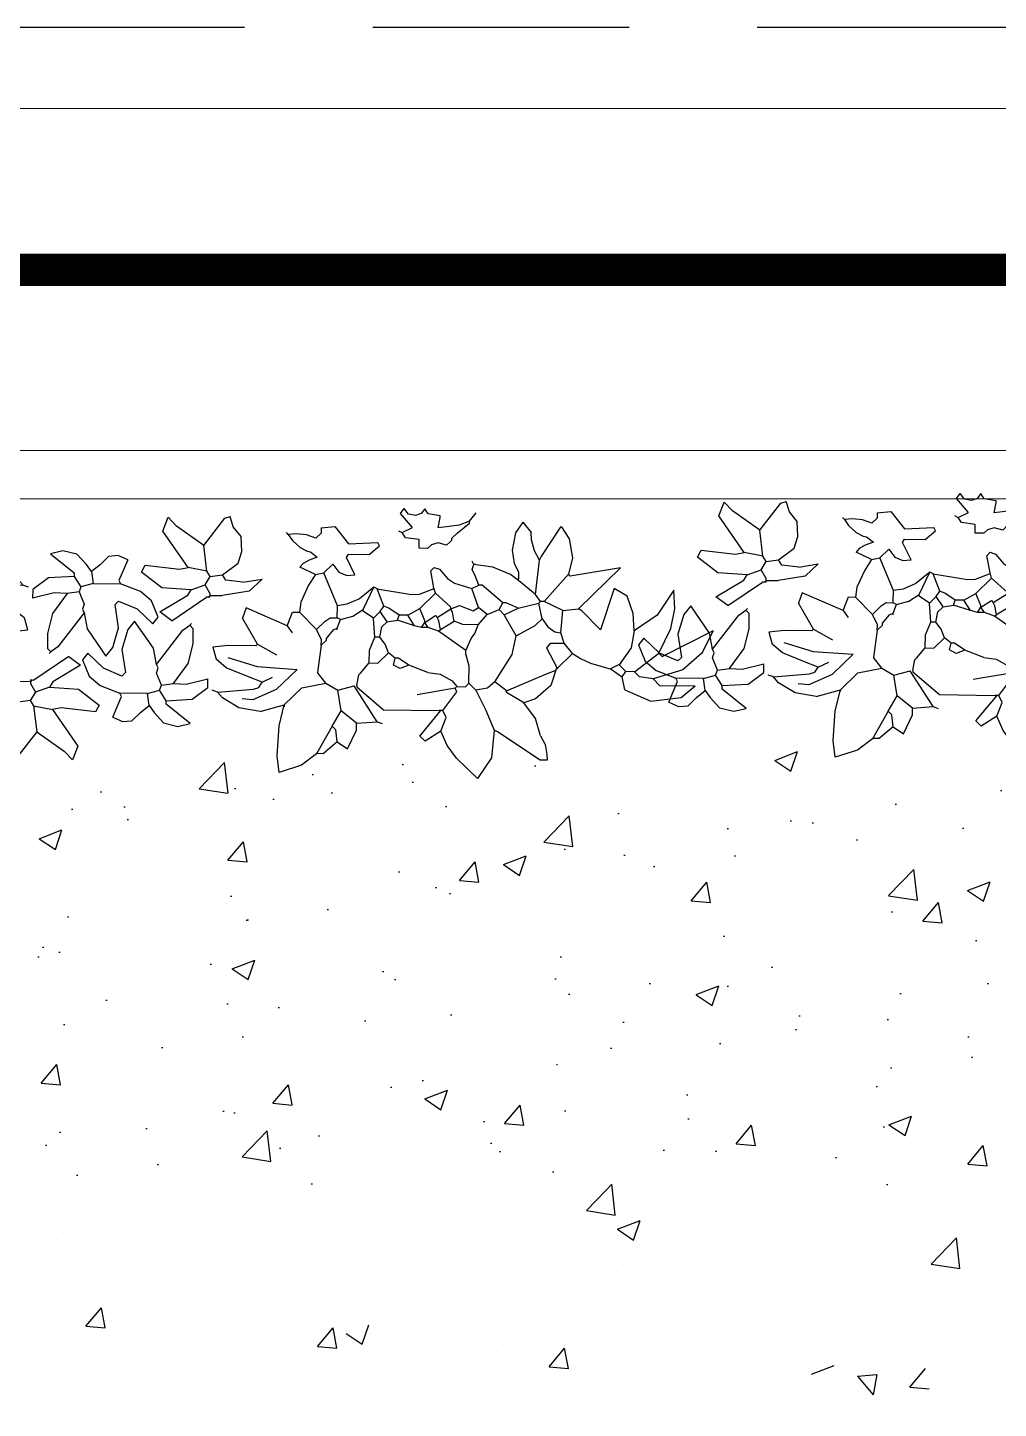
# Model space of a CAD drawing. Header units: millimetres. Extents: x 6597 to 20911, y -10306 to -132.
# Drawn here: x 14244.9 to 14545.5, y -559.3 to -132 of the extents above; entities that cross this region are included whole.
import ezdxf

# ---------------------------------------------------------------- set-up
doc = ezdxf.new("R2010")
doc.units = ezdxf.units.MM
doc.header["$LTSCALE"] = 25
doc.header["$MEASUREMENT"] = 0
doc.linetypes.add('HIDDEN2', pattern=[4.7625, 3.175, -1.5875])
doc.layers.add('MAAI - ALVENARIA', color=7, linetype='Continuous', lineweight=0)
doc.layers.add('TEXTO', color=7, linetype='Continuous', lineweight=30)
doc.layers.add('MAAI - VEGETAÇÃO', color=106, linetype='Continuous')

# ---------------------------------------------------------------- blocks, each defined once
blk = doc.blocks.new('JVL')
for p, q in [((246.2644, -15.6832), (246.2854, -15.6508)), ((246.2854, -15.6508), (246.3188, -15.6819)), ((246.5609, -15.6677), (246.5955, -15.656)), ((246.5955, -15.656), (246.5993, -15.6819)), ((246.5375, -15.6858), (246.5609, -15.6677)), ((246.1773, -15.6807), (246.188, -15.6807)), ((246.1779, -15.6897), (246.1773, -15.6807)), ((246.1804, -15.7052), (246.1779, -15.6897)), ((246.188, -15.6807), (246.2553, -15.7237)), ((246.2607, -15.7264), (246.2644, -15.6832)), ((246.3188, -15.6819), (246.3336, -15.7013)), ((246.4894, -15.6941), (246.4759, -15.7237)), ((246.5055, -15.7049), (246.4894, -15.6941)), ((246.5055, -15.7049), (246.5271, -15.6861)), ((246.5136, -15.7291), (246.5375, -15.6858)), ((246.5271, -15.6861), (246.5378, -15.6861)), ((246.5993, -15.6819), (246.5968, -15.7285)), ((246.188, -15.7184), (246.1804, -15.7052)), ((246.188, -15.7184), (246.1961, -15.7453)), ((246.3336, -15.7013), (246.3441, -15.7237)), ((246.3441, -15.7237), (246.3683, -15.7076)), ((246.3764, -15.7157), (246.3441, -15.756)), ((246.3683, -15.7076), (246.3764, -15.7157)), ((246.5055, -15.7049), (246.5082, -15.7237)), ((246.2553, -15.7237), (246.2607, -15.7264)), ((246.2743, -15.7583), (246.2607, -15.7264)), ((246.3441, -15.7237), (246.336, -15.7453)), ((246.4437, -15.7372), (246.4356, -15.7345)), ((246.4759, -15.7345), (246.4437, -15.7372)), ((246.4437, -15.7372), (246.4805, -15.7925)), ((246.4759, -15.7237), (246.4759, -15.7345)), ((246.4759, -15.7345), (246.5002, -15.7533)), ((246.5136, -15.7291), (246.5002, -15.7533)), ((246.5082, -15.7237), (246.5136, -15.7291)), ((246.5968, -15.7285), (246.589, -15.7614)), ((246.755, -15.7257), (246.7358, -15.7306)), ((246.7358, -15.7306), (246.7735, -15.7602)), ((246.7773, -15.7309), (246.755, -15.7257)), ((246.7923, -15.7467), (246.7773, -15.7309)), ((246.8267, -15.7335), (246.8138, -15.7467)), ((246.8415, -15.7322), (246.8267, -15.7335)), ((246.8569, -15.7387), (246.8415, -15.7322)), ((246.8569, -15.7387), (246.8434, -15.771)), ((246.1961, -15.7453), (246.2149, -15.7695)), ((246.2903, -15.7883), (246.2743, -15.7583)), ((246.3414, -15.756), (246.3199, -15.7856)), ((246.336, -15.7453), (246.3414, -15.756)), ((246.3414, -15.756), (246.3441, -15.756)), ((246.3441, -15.756), (246.3468, -15.756)), ((246.434, -15.756), (246.3468, -15.756)), ((246.4759, -15.791), (246.434, -15.756)), ((246.5002, -15.7533), (246.5055, -15.7856)), ((246.589, -15.7614), (246.5621, -15.7883)), ((246.6266, -15.7506), (246.589, -15.7614)), ((246.589, -15.7614), (246.589, -15.7587)), ((246.6266, -15.7506), (246.6598, -15.7557)), ((246.6598, -15.7557), (246.6857, -15.7712)), ((246.7735, -15.7602), (246.7735, -15.7656)), ((246.8004, -15.7575), (246.7923, -15.7467)), ((246.8138, -15.7467), (246.8004, -15.7575)), ((246.8004, -15.7575), (246.8031, -15.7763)), ((245.9689, -15.7813), (245.9472, -15.7999)), ((246.0162, -15.7751), (245.9689, -15.7813)), ((246.0571, -15.7922), (246.0162, -15.7751)), ((246.173, -15.7971), (246.1964, -15.7764)), ((246.1964, -15.7764), (246.2149, -15.7695)), ((246.2149, -15.7695), (246.2419, -15.7856)), ((246.2419, -15.7856), (246.2419, -15.7883)), ((246.3199, -15.7856), (246.3226, -15.791)), ((246.3226, -15.791), (246.3818, -15.7802)), ((246.5055, -15.7856), (246.4805, -15.7925)), ((246.5244, -15.7964), (246.5055, -15.7856)), ((246.5698, -15.8172), (246.6021, -15.7851)), ((246.6021, -15.7851), (246.6382, -15.7685)), ((246.6374, -15.7856), (246.6293, -15.7883)), ((246.6939, -15.7802), (246.6374, -15.7856)), ((246.6382, -15.7685), (246.6552, -15.7702)), ((246.6857, -15.7712), (246.6939, -15.7802)), ((246.6939, -15.7802), (246.702, -15.7829)), ((246.7331, -15.7683), (246.7089, -15.7871)), ((246.7735, -15.7656), (246.7331, -15.7683)), ((246.7735, -15.7656), (246.7842, -15.7817)), ((246.7842, -15.7817), (246.7815, -15.7898)), ((246.8031, -15.7763), (246.7842, -15.7817)), ((246.8031, -15.7763), (246.8461, -15.7763)), ((246.8434, -15.771), (246.8461, -15.7763)), ((246.8773, -15.7878), (246.8461, -15.7763)), ((245.948, -15.7991), (246.0024, -15.7991)), ((246.0024, -15.7991), (246.0131, -15.8098)), ((246.0571, -15.7922), (246.0616, -15.8125)), ((246.1638, -15.826), (246.173, -15.7971)), ((246.2419, -15.7883), (246.18, -15.8152)), ((246.2607, -15.8018), (246.2338, -15.8448)), ((246.2419, -15.7883), (246.2607, -15.8018)), ((246.2607, -15.8018), (246.2718, -15.7919)), ((246.2718, -15.7919), (246.2903, -15.7883)), ((246.2903, -15.7883), (246.3011, -15.7991)), ((246.3064, -15.7937), (246.3011, -15.7991)), ((246.3011, -15.7991), (246.3011, -15.826)), ((246.3199, -15.7937), (246.3064, -15.7937)), ((246.3226, -15.791), (246.3199, -15.7937)), ((246.3274, -15.8023), (246.3199, -15.7937)), ((246.346, -15.8126), (246.3274, -15.8023)), ((246.4759, -15.7937), (246.4733, -15.8098)), ((246.4759, -15.7937), (246.4759, -15.791)), ((246.5621, -15.7883), (246.5244, -15.7964)), ((246.5244, -15.7964), (246.5378, -15.8125)), ((246.6239, -15.7964), (246.6078, -15.8045)), ((246.6293, -15.7883), (246.6239, -15.7964)), ((246.6239, -15.7964), (246.6455, -15.8045)), ((246.6455, -15.8045), (246.6804, -15.8179)), ((246.7089, -15.7871), (246.7089, -15.8005)), ((246.7427, -15.7917), (246.7089, -15.8005)), ((246.7627, -15.7925), (246.7402, -15.8241)), ((246.7627, -15.7925), (246.7427, -15.7917)), ((246.7815, -15.7898), (246.7627, -15.7925)), ((246.7815, -15.7898), (246.7896, -15.8086)), ((246.8434, -15.8032), (246.838, -15.8086)), ((246.8434, -15.8032), (246.8724, -15.815)), ((246.8946, -15.8021), (246.8773, -15.7878)), ((246.9053, -15.8275), (246.8946, -15.8021)), ((245.9373, -15.8515), (245.9669, -15.8247)), ((245.9669, -15.8247), (246.0131, -15.8098)), ((246.0427, -15.8206), (246.0051, -15.8502)), ((246.0131, -15.8098), (246.0347, -15.8125)), ((246.0347, -15.8125), (246.0427, -15.8206)), ((246.0427, -15.8206), (246.0562, -15.8206)), ((246.0616, -15.8125), (246.0562, -15.8206)), ((246.067, -15.8314), (246.0562, -15.8206)), ((246.0789, -15.824), (246.0611, -15.8116)), ((246.0806, -15.8245), (246.067, -15.8314)), ((246.1115, -15.8328), (246.0789, -15.824)), ((246.1638, -15.8233), (246.1396, -15.8475)), ((246.1638, -15.8233), (246.1638, -15.826)), ((246.1638, -15.826), (246.18, -15.8556)), ((246.18, -15.8152), (246.1665, -15.8206)), ((246.3011, -15.826), (246.3064, -15.8448)), ((246.3656, -15.8152), (246.346, -15.8126)), ((246.3656, -15.8152), (246.3952, -15.826)), ((246.3952, -15.826), (246.4087, -15.8206)), ((246.3952, -15.826), (246.4114, -15.8367)), ((246.4087, -15.8206), (246.4194, -15.826)), ((246.4194, -15.826), (246.4168, -15.8367)), ((246.4437, -15.8287), (246.4275, -15.8448)), ((246.4571, -15.8287), (246.4437, -15.8287)), ((246.4706, -15.8125), (246.4571, -15.8287)), ((246.4571, -15.8287), (246.4572, -15.8489)), ((246.4733, -15.8098), (246.4706, -15.8125)), ((246.5325, -15.8556), (246.5378, -15.8125)), ((246.6322, -15.8207), (246.5698, -15.8172)), ((246.6782, -15.8344), (246.6322, -15.8207)), ((246.6804, -15.8179), (246.6966, -15.8314)), ((246.7402, -15.8241), (246.7328, -15.8551)), ((246.7896, -15.8221), (246.7492, -15.8759)), ((246.7896, -15.8086), (246.7869, -15.8167)), ((246.7869, -15.8167), (246.7896, -15.8221)), ((246.7896, -15.8221), (246.7946, -15.8474)), ((246.844, -15.8448), (246.838, -15.8086)), ((246.8724, -15.815), (246.8972, -15.8382)), ((246.8972, -15.8382), (246.9053, -15.8275)), ((245.9997, -15.8448), (245.9197, -15.8864)), ((245.9378, -15.8502), (245.9197, -15.8864)), ((246.0051, -15.8502), (245.9866, -15.8887)), ((246.0051, -15.8502), (245.9997, -15.8448)), ((246.0482, -15.8577), (246.0665, -15.8308)), ((246.1262, -15.8394), (246.1115, -15.8328)), ((246.1396, -15.8475), (246.1262, -15.8394)), ((246.1396, -15.8475), (246.1531, -15.8636)), ((246.2338, -15.8448), (246.2284, -15.8744)), ((246.3064, -15.8502), (246.2984, -15.869)), ((246.3064, -15.8448), (246.3064, -15.8502)), ((246.3064, -15.8502), (246.3495, -15.8798)), ((246.4114, -15.8367), (246.4168, -15.8367)), ((246.4168, -15.8367), (246.4275, -15.8448)), ((246.4275, -15.8448), (246.4329, -15.8583)), ((246.4572, -15.8489), (246.449, -15.869)), ((246.632, -15.8556), (246.6024, -15.8394)), ((246.6778, -15.8529), (246.702, -15.8502)), ((246.702, -15.8502), (246.6966, -15.8314)), ((246.7946, -15.8474), (246.8246, -15.8893)), ((246.8353, -15.8759), (246.844, -15.8448)), ((246.0438, -15.8846), (246.0482, -15.8577)), ((246.1746, -15.8636), (246.1531, -15.8636)), ((246.1531, -15.8636), (246.1584, -15.8798)), ((246.18, -15.8556), (246.1746, -15.8636)), ((246.2984, -15.869), (246.293, -15.8771)), ((246.4329, -15.8583), (246.441, -15.869)), ((246.441, -15.869), (246.4383, -15.8852)), ((246.441, -15.869), (246.449, -15.869)), ((246.449, -15.869), (246.4517, -15.8986)), ((246.5244, -15.8663), (246.5136, -15.8798)), ((246.5325, -15.8556), (246.5244, -15.8636)), ((246.5244, -15.8636), (246.5244, -15.8663)), ((246.5325, -15.8556), (246.5325, -15.8636)), ((246.5325, -15.8636), (246.5405, -15.8798)), ((246.632, -15.8556), (246.6347, -15.8529)), ((246.632, -15.8556), (246.6562, -15.8959)), ((246.6347, -15.8529), (246.6778, -15.8529)), ((246.7328, -15.8551), (246.7331, -15.8786)), ((245.9866, -15.8887), (245.9807, -15.9197)), ((246.0083, -15.9093), (246.0438, -15.8846)), ((246.0438, -15.8846), (246.0458, -15.9114)), ((246.0759, -15.9501), (246.0966, -15.8852)), ((246.0966, -15.8852), (246.1262, -15.9148)), ((246.1584, -15.8798), (246.1558, -15.9148)), ((246.168, -15.8812), (246.1584, -15.8798)), ((246.1791, -15.889), (246.168, -15.8812)), ((246.188, -15.9013), (246.1791, -15.889)), ((246.1988, -15.8906), (246.188, -15.9013)), ((246.2284, -15.8744), (246.1988, -15.8906)), ((246.2284, -15.8744), (246.2472, -15.9067)), ((246.2876, -15.8906), (246.2741, -15.9067)), ((246.293, -15.8771), (246.2876, -15.8906)), ((246.2876, -15.8906), (246.3118, -15.8906)), ((246.3118, -15.8906), (246.3253, -15.8959)), ((246.3468, -15.8825), (246.3253, -15.8959)), ((246.3495, -15.8798), (246.3468, -15.8825)), ((246.3468, -15.8825), (246.3495, -15.8959)), ((246.3495, -15.8798), (246.3656, -15.8852)), ((246.371, -15.8933), (246.3549, -15.904)), ((246.3656, -15.8852), (246.371, -15.8933)), ((246.3656, -15.8852), (246.3764, -15.8852)), ((246.3764, -15.8852), (246.371, -15.8933)), ((246.371, -15.8933), (246.371, -15.8959)), ((246.3764, -15.8852), (246.3872, -15.8879)), ((246.3872, -15.8879), (246.4141, -15.8959)), ((246.3872, -15.8879), (246.3979, -15.904)), ((246.4302, -15.8933), (246.4141, -15.8959)), ((246.4383, -15.8852), (246.4302, -15.8933)), ((246.4302, -15.8933), (246.441, -15.9094)), ((246.5082, -15.8825), (246.5029, -15.8959)), ((246.5082, -15.8798), (246.5082, -15.8825)), ((246.5136, -15.8798), (246.5082, -15.8825)), ((246.5271, -15.8933), (246.519, -15.8986)), ((246.5405, -15.8798), (246.5271, -15.8933)), ((246.5405, -15.8798), (246.5674, -15.9067)), ((246.5863, -15.8852), (246.5782, -15.8744)), ((246.5863, -15.8852), (246.5782, -15.9067)), ((246.5863, -15.8852), (246.6508, -15.9121)), ((246.7665, -15.8906), (246.7127, -15.9282)), ((246.7331, -15.8786), (246.7385, -15.884)), ((246.7385, -15.884), (246.7358, -15.8867)), ((246.7492, -15.8759), (246.7385, -15.884)), ((246.7665, -15.8906), (246.7854, -15.904)), ((246.8246, -15.8893), (246.8353, -15.8759)), ((245.9827, -15.9486), (246.0083, -15.9093)), ((246.0458, -15.9114), (246.0556, -15.9383)), ((246.1262, -15.9148), (246.1315, -15.9175)), ((246.1558, -15.9148), (246.1315, -15.9175)), ((246.1558, -15.9148), (246.1853, -15.9282)), ((246.188, -15.9013), (246.1934, -15.9255)), ((246.2472, -15.9067), (246.2257, -15.9175)), ((246.2472, -15.9067), (246.2553, -15.9148)), ((246.2553, -15.9148), (246.2499, -15.9255)), ((246.2741, -15.9067), (246.2553, -15.9148)), ((246.2741, -15.9067), (246.2876, -15.9175)), ((246.2957, -15.9121), (246.2876, -15.9175)), ((246.3172, -15.9202), (246.2957, -15.9121)), ((246.3306, -15.9148), (246.3172, -15.9202)), ((246.3253, -15.8959), (246.328, -15.9094)), ((246.328, -15.9094), (246.3306, -15.9148)), ((246.3522, -15.9013), (246.3306, -15.9148)), ((246.3306, -15.9148), (246.3306, -15.9175)), ((246.3495, -15.8959), (246.3522, -15.9013)), ((246.3549, -15.904), (246.3522, -15.9013)), ((246.3791, -15.9148), (246.3549, -15.939)), ((246.371, -15.8959), (246.3791, -15.9148)), ((246.3979, -15.904), (246.3791, -15.9148)), ((246.3979, -15.904), (246.4114, -15.904)), ((246.4141, -15.8959), (246.4114, -15.904)), ((246.4114, -15.904), (246.4275, -15.9148)), ((246.4275, -15.9148), (246.4356, -15.9175)), ((246.441, -15.9094), (246.4356, -15.9175)), ((246.4517, -15.8986), (246.441, -15.9094)), ((246.4517, -15.8986), (246.4679, -15.9094)), ((246.4679, -15.9121), (246.4517, -15.9471)), ((246.484, -15.9013), (246.4679, -15.9121)), ((246.4679, -15.9094), (246.4679, -15.9121)), ((246.5029, -15.8959), (246.484, -15.9013)), ((246.5029, -15.8959), (246.5082, -15.8986)), ((246.519, -15.8986), (246.5082, -15.8986)), ((246.5082, -15.8986), (246.5082, -15.9175)), ((246.5654, -15.9222), (246.5674, -15.9067)), ((246.5782, -15.9067), (246.5674, -15.9067)), ((246.6508, -15.9121), (246.6562, -15.8959)), ((246.7854, -15.904), (246.7423, -15.9309)), ((245.9807, -15.9197), (245.9827, -15.9486)), ((246.1315, -15.9175), (246.0666, -15.9824)), ((246.1853, -15.9282), (246.1477, -15.9713)), ((246.1853, -15.9282), (246.1907, -15.9282)), ((246.1934, -15.9255), (246.1907, -15.9282)), ((246.1907, -15.9282), (246.1988, -15.939)), ((246.2257, -15.9175), (246.1934, -15.9255)), ((246.2257, -15.9175), (246.2445, -15.9255)), ((246.2445, -15.9255), (246.2499, -15.9255)), ((246.2499, -15.9255), (246.2822, -15.9524)), ((246.2876, -15.9175), (246.2984, -15.9471)), ((246.3306, -15.9175), (246.3549, -15.939)), ((246.3925, -15.9363), (246.3803, -15.9373)), ((246.4464, -15.9444), (246.3925, -15.9363)), ((246.4356, -15.9175), (246.4464, -15.9444)), ((246.4517, -15.9471), (246.4735, -15.9289)), ((246.4735, -15.9289), (246.4932, -15.9201)), ((246.4932, -15.9201), (246.5082, -15.9175)), ((246.5082, -15.9175), (246.5298, -15.9686)), ((246.5535, -15.9491), (246.5654, -15.9222)), ((246.6462, -15.9382), (246.6885, -15.9309)), ((246.7074, -15.9309), (246.6885, -15.9309)), ((246.7074, -15.9282), (246.71, -15.9282)), ((246.7074, -15.9282), (246.7074, -15.9309)), ((246.71, -15.9282), (246.7074, -15.9309)), ((246.7074, -15.9309), (246.7074, -15.9336)), ((246.7074, -15.9336), (246.7154, -15.9471)), ((246.71, -15.9282), (246.7127, -15.9282)), ((246.7423, -15.9309), (246.737, -15.939)), ((246.0556, -15.9383), (246.0759, -15.9501)), ((246.1988, -15.939), (246.1934, -15.9928)), ((246.1988, -15.939), (246.2257, -15.9605)), ((246.2822, -15.9524), (246.2876, -15.9524)), ((246.2984, -15.9471), (246.2876, -15.9524)), ((246.2876, -15.9524), (246.293, -15.9659)), ((246.3256, -15.9551), (246.2984, -15.9471)), ((246.3367, -15.9624), (246.3256, -15.9551)), ((246.3549, -15.939), (246.3576, -15.9471)), ((246.3803, -15.9373), (246.3574, -15.9465)), ((246.3576, -15.9471), (246.3629, -15.974)), ((246.4464, -15.9444), (246.4517, -15.9471)), ((246.5432, -15.9659), (246.5535, -15.9491)), ((246.6264, -15.9576), (246.6462, -15.9382)), ((246.6562, -15.9524), (246.6264, -15.9576)), ((246.6562, -15.9524), (246.6831, -15.9551)), ((246.6831, -15.9551), (246.6885, -15.9632)), ((246.7154, -15.9471), (246.7074, -15.9605)), ((246.737, -15.939), (246.7154, -15.9471)), ((246.737, -15.939), (246.7827, -15.9417)), ((246.7827, -15.9417), (246.815, -15.9659)), ((246.0666, -15.9824), (246.145, -15.9686)), ((246.1418, -15.997), (246.1477, -15.9713)), ((246.145, -15.9686), (246.1477, -15.9713)), ((246.2257, -15.9605), (246.2257, -15.9632)), ((246.2257, -15.9605), (246.2383, -15.9696)), ((246.2257, -15.974), (246.2257, -15.9632)), ((246.2328, -15.9869), (246.2257, -15.974)), ((246.2383, -15.9696), (246.2663, -15.9807)), ((246.293, -15.9659), (246.2984, -15.9767)), ((246.2984, -15.9767), (246.2957, -15.9847)), ((246.3495, -15.9767), (246.3367, -15.9624)), ((246.3576, -15.9794), (246.3495, -15.9767)), ((246.3629, -15.974), (246.3576, -15.9794)), ((246.4942, -15.9646), (246.4813, -15.9659)), ((246.4813, -15.9659), (246.4948, -15.9928)), ((246.5066, -15.9698), (246.4942, -15.9646)), ((246.5163, -15.982), (246.5066, -15.9698)), ((246.5298, -15.9686), (246.5163, -15.982)), ((246.5432, -15.9659), (246.5298, -15.9686)), ((246.5432, -15.9659), (246.5674, -15.9767)), ((246.5624, -15.9827), (246.5674, -15.9767)), ((246.6885, -15.9632), (246.6643, -15.982)), ((246.7074, -15.9605), (246.6885, -15.9632)), ((246.7074, -15.9605), (246.7127, -15.9686)), ((246.7127, -15.9686), (246.7423, -15.974)), ((246.7127, -15.9686), (246.7181, -16.0089)), ((246.7558, -15.9713), (246.7423, -15.974)), ((246.7423, -15.974), (246.7827, -16.0305)), ((246.8096, -15.9767), (246.7558, -15.9713)), ((246.815, -15.9659), (246.8096, -15.9767)), ((246.1473, -16.0269), (246.1418, -15.997)), ((246.1907, -15.9982), (246.16, -16.0457)), ((246.1934, -15.9928), (246.1907, -15.9982)), ((246.1934, -15.9928), (246.2015, -16.0072)), ((246.236, -16.0081), (246.2328, -15.9869)), ((246.2663, -15.9807), (246.2957, -15.9847)), ((246.293, -15.9847), (246.2957, -15.9847)), ((246.2957, -15.9847), (246.2984, -15.9901)), ((246.4598, -15.9982), (246.4437, -16.0116)), ((246.4921, -15.9982), (246.4598, -15.9982)), ((246.4948, -15.9928), (246.4921, -15.9982)), ((246.5405, -15.9928), (246.553, -15.9879)), ((246.5513, -16.0009), (246.5405, -15.9928)), ((246.5565, -16.0019), (246.5513, -16.0009)), ((246.553, -15.9879), (246.5624, -15.9827)), ((246.6643, -15.982), (246.6586, -16.0003)), ((246.6586, -16.0003), (246.6598, -16.0236)), ((246.2015, -16.0072), (246.2061, -16.0245)), ((246.2314, -16.0351), (246.236, -16.0081)), ((246.3333, -16.0197), (246.3306, -16.0224)), ((246.3306, -16.0224), (246.3306, -16.0251)), ((246.3333, -16.0197), (246.3387, -16.0143)), ((246.3387, -16.0143), (246.3518, -16.0177)), ((246.3518, -16.0177), (246.3624, -16.0144)), ((246.3624, -16.0144), (246.3683, -16.0089)), ((246.3683, -16.0089), (246.3818, -16.0089)), ((246.3818, -16.0089), (246.3818, -16.0224)), ((246.3818, -16.0224), (246.4033, -16.0251)), ((246.4437, -16.0116), (246.4464, -16.017)), ((246.4921, -16.0143), (246.4464, -16.017)), ((246.5136, -16.0412), (246.4921, -16.0143)), ((246.5351, -16.0305), (246.5432, -16.0224)), ((246.5432, -16.0224), (246.558, -16.0273)), ((246.5674, -16.0076), (246.5565, -16.0019)), ((246.5797, -16.0185), (246.5674, -16.0076)), ((246.5863, -16.0278), (246.5797, -16.0185)), ((246.7181, -16.0089), (246.6858, -16.052)), ((246.7181, -16.0089), (246.7612, -16.0386)), ((246.16, -16.0457), (246.1473, -16.0269)), ((246.2061, -16.0245), (246.2069, -16.0359)), ((246.2203, -16.052), (246.2069, -16.0359)), ((246.2203, -16.052), (246.2314, -16.0351)), ((246.3226, -16.0332), (246.3037, -16.0493)), ((246.3197, -16.0457), (246.3394, -16.0428)), ((246.3306, -16.0251), (246.3226, -16.0332)), ((246.3394, -16.0428), (246.3522, -16.0412)), ((246.3522, -16.0412), (246.3495, -16.0574)), ((246.4087, -16.0332), (246.3925, -16.0412)), ((246.3925, -16.0412), (246.4114, -16.0628)), ((246.4033, -16.0251), (246.4087, -16.0332)), ((246.4141, -16.0359), (246.4087, -16.0332)), ((246.5351, -16.0386), (246.5136, -16.0412)), ((246.5351, -16.0386), (246.5351, -16.0305)), ((246.558, -16.0273), (246.5738, -16.0288)), ((246.5738, -16.0288), (246.5863, -16.0278)), ((246.5863, -16.0278), (246.589, -16.0305)), ((246.6598, -16.0236), (246.6724, -16.0386)), ((246.6724, -16.0386), (246.6778, -16.0547)), ((246.7612, -16.0386), (246.7746, -16.052)), ((246.7827, -16.0305), (246.7746, -16.052)), ((246.3037, -16.052), (246.293, -16.0655)), ((246.3037, -16.052), (246.3197, -16.0457)), ((246.3037, -16.0493), (246.3037, -16.052)), ((246.3495, -16.0574), (246.3495, -16.0601)), ((246.3495, -16.0601), (246.3683, -16.0628)), ((246.3683, -16.0628), (246.3737, -16.0708)), ((246.3737, -16.0708), (246.379, -16.063)), ((246.379, -16.063), (246.3881, -16.0601)), ((246.3881, -16.0601), (246.3992, -16.062)), ((246.3992, -16.062), (246.406, -16.0708)), ((246.4114, -16.0628), (246.406, -16.0708)), ((246.6858, -16.052), (246.6778, -16.0547))]:
    blk.add_line(p, q)
for centre, start, end in [((246.434, -15.756), 49.844, 89.647), ((246.0571, -15.7922), 12.8043, 67.5333)]:
    blk.add_arc(centre, 0.000000336, start, end)

msp = doc.modelspace()

# ---------------------------------------------------------------- hatches: boundary and pattern name
at = {"layer": 'MAAI - VEGETAÇÃO', "transparency": 33554559}
h = msp.add_hatch(dxfattribs=at)
h.set_pattern_fill('AR-CONC', color=256, scale=10)
h.set_pattern_definition([(50, (-24630.43, -13486.307), (71.72602, -6.27521), [7.5, -82.5]), (355, (-24630.43, -13486.31), (-13.87513, 75.21921), [6, -66]), (100.45144, (-24624.45, -13486.83), (57.85088, 68.944), [6.37402, -70.11421]), (46.1842, (-24630.43, -13466.31), (106.72413, -16.55193), [11.25, -123.75]), (96.63564, (-24621.53, -13467.69), (93.4662, 97.41186), [9.56103, -105.17138]), (351.18416, (-24630.43, -13466.31), (93.4662, 97.41186), [9, -99]), (21, (-24620.43, -13471.307), (59.690705, -40.26189), [7.5, -82.5]), (326, (-24620.43, -13471.31), (24.33153, 72.515), [6, -66]), (71.45144, (-24615.45, -13474.66), (84.02224, 32.25312), [6.37402, -70.11421]), (37.5, (-24630.427, -13486.307), (1.215986, 33.289385), [0, -65.2, 0, -67, 0, -66.25]), (7.5, (-24630.427, -13486.307), (26.306954, 39.44117), [0, -38.2, 0, -63.7, 0, -25.25]), (327.5, (-24652.727, -13486.307), (53.382244, -2.255487), [0, -25, 0, -78, 0, -103.5]), (317.5, (-24662.727, -13486.307), (58.318617, 10.0105), [0, -32.5, 0, -51.8, 0, -73.5])])
h.paths.add_polyline_path([(14683.05, -355.57), (14676.16, -357.79), (14675.88, -355.57), (14559.1, -355.57), (14556.38, -359.63), (14552.13, -355.57), (14501.83, -355.57), (14494.95, -357.79), (14494.66, -355.57), (14015.44, -355.57), (14012.73, -359.63), (14008.48, -355.57), (13958.18, -355.57), (13957.68, -445.79), (13964.93, -445.79), (13964.93, -452.79), (13957.64, -452.79), (13957.43, -491.79), (14221.43, -491.79), (14688.2, -491.79), (14687.96, -490.77), (14690.25, -491.79), (14692.95, -491.79), (14692.23, -481.87), (14688.52, -483.58), (14679.45, -478.94), (14687.67, -474.04), (14691.73, -475.05), (14691.06, -465.81), (14687.92, -462.9), (14686.22, -460.69), (14685.9, -461.34), (14677.82, -461.99), (14672.73, -454.74), (14682.29, -450.14), (14686.4, -451.92), (14687.05, -450.65), (14690.04, -451.81), (14689.44, -443.54), (14675.98, -439.4), (14676.06, -436.41), (14687.07, -428.88), (14688.44, -429.74)])
h.paths.add_polyline_path([(14671.98, -411.4), (14684.35, -419.35), (14676.37, -421.25)], flags=16)

# ---------------------------------------------------------------- linework, layer by layer
at = {"linetype": 'HIDDEN2'}
msp.add_line((15621.73, -131.97), (9626.73, -131.97), dxfattribs=at)
at = {"lineweight": 0}
msp.add_line((9651.73, -156.97), (15596.73, -156.97), dxfattribs=at)
at = {"layer": 'MAAI - ALVENARIA'}
for p, q in [((9886.39, -262.79), (15135.93, -262.79)), ((9886.39, -277.79), (15135.93, -277.79)), ((15135.93, -277.79), (9886.39, -277.79))]:
    msp.add_line(p, q, dxfattribs=at)
at = {"layer": 'MAAI - VEGETAÇÃO', "linetype": 'Continuous', "transparency": 33554559}
for p, q in [((14417.96, -498.06), (14423.98, -491.79)), ((14426.85, -499.45), (14425.96, -491.79)), ((14485.94, -493.38), (14485.94, -493.38)), ((14274.5, -499.8), (14274.5, -499.8)), ((14417.95, -498.07), (14426.85, -499.45)), ((14422.79, -501.69), (14422.79, -501.69)), ((14427.5, -503.81), (14434.51, -501.12)), ((14427.5, -503.81), (14432.48, -507.17)), ((14432.48, -507.17), (14434.51, -501.12)), ((14253.73, -507.09), (14253.73, -507.09)), ((14487.64, -504.77), (14487.64, -504.77)), ((14524.69, -514.61), (14532.48, -506.49)), ((14533.57, -516), (14532.47, -506.5)), ((14429.32, -514.78), (14429.32, -514.78)), ((14456.82, -513.04), (14456.82, -513.04)), ((14524.68, -514.62), (14533.57, -516)), ((14406.31, -519.44), (14406.31, -519.44)), ((14258.85, -523.28), (14258.85, -523.28)), ((14262.15, -523.8), (14262.15, -523.8)), ((14510.1, -525.04), (14510.1, -525.04)), ((14522.54, -524.54), (14522.54, -524.54)), ((14262.89, -533.86), (14267.71, -528.12)), ((14268.87, -534.38), (14267.71, -528.12)), ((14262.89, -533.86), (14268.87, -534.38)), ((14348.46, -539.42), (14350.48, -533.38)), ((14422.3, -530.56), (14422.3, -530.56)), ((14499.63, -532.82), (14499.63, -532.82)), ((14515.68, -532.82), (14515.68, -532.82)), ((14283.24, -537.23), (14283.24, -537.23)), ((14334.62, -540.14), (14339.44, -534.39)), ((14340.59, -540.66), (14339.44, -534.39)), ((14343.48, -536.06), (14348.46, -539.42)), ((14252.51, -540.38), (14252.51, -540.38)), ((14334.62, -540.14), (14340.59, -540.66)), ((14336.62, -539.48), (14336.62, -539.48)), ((14390, -541.74), (14390, -541.74)), ((14396.48, -541.14), (14396.48, -541.14)), ((14406.34, -546.41), (14411.16, -540.67)), ((14412.32, -546.93), (14411.16, -540.67)), ((14515, -541.98), (14515, -541.98)), ((14254.37, -544.81), (14254.37, -544.81)), ((14358.61, -546.12), (14358.61, -546.12)), ((14406.34, -546.41), (14412.32, -546.93)), ((14483.39, -544), (14483.39, -544)), ((14487.61, -548.67), (14494.61, -545.98)), ((14495.6, -546.33), (14495.6, -546.33)), ((14518.07, -552.69), (14522.89, -546.94)), ((14333.57, -549.42), (14333.57, -549.42)), ((14501.84, -549.29), (14507.82, -548.77)), ((14501.84, -549.29), (14506.66, -555.04)), ((14507.82, -548.77), (14506.66, -555.04)), ((14405.09, -552.73), (14405.09, -552.73)), ((14504.34, -553.46), (14504.34, -553.46)), ((14518.07, -552.69), (14524.04, -553.21)), ((14270.42, -557.73), (14270.42, -557.73))]:
    msp.add_line(p, q, dxfattribs=at)
at = {"layer": 'TEXTO', "color": 7, "const_width": 10}
msp.add_lwpolyline([(15546.73, -206.97), (9776.73, -206.97), (9776.73, -4311.97), (15546.73, -4311.97)], close=True, dxfattribs=at)

# ---------------------------------------------------------------- block references
at = {"layer": 'MAAI - VEGETAÇÃO', "transparency": 33554559, "xscale": 198.1492140380814, "yscale": 198.1492140380814, "zscale": 198.1492140380814}
for p, rotation in [((-34592.7, 3473.55), 359.2363520698461), ((63311.98, -4110.97), 179.2363520699055), ((63139.81, -4115.63), 179.2363520699055)]:
    msp.add_blockref('JVL', p, dxfattribs=dict(at, rotation=rotation))

doc.saveas('drawing.dxf')
